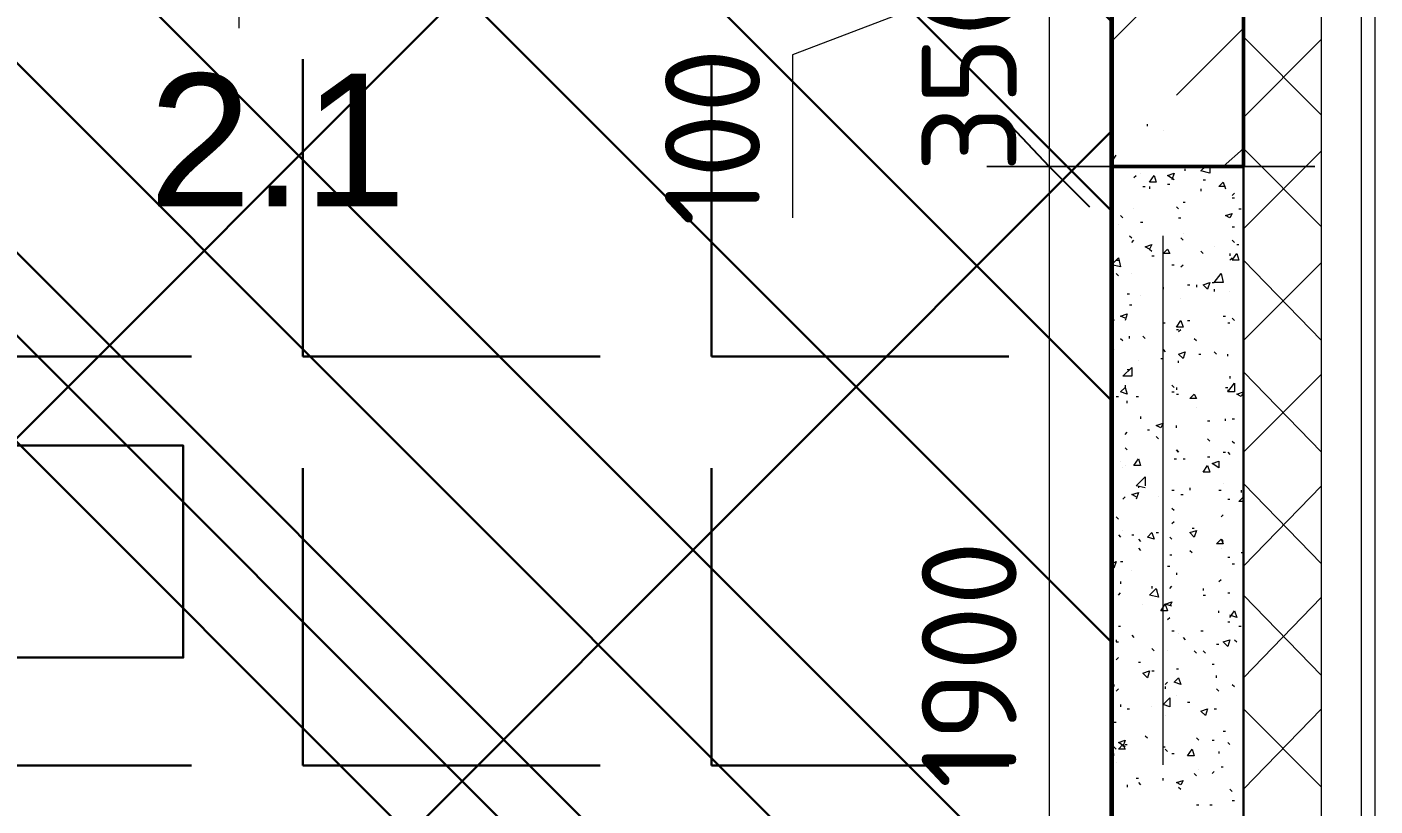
# Model space of a CAD drawing. Header units: millimetres. Extents: x -84737 to 172119, y -43083 to 59399.
# Drawn here: x 53751 to 56308, y 42567 to 44044 of the extents above; entities that cross this region are included whole.
import ezdxf

# ---------------------------------------------------------------- set-up
doc = ezdxf.new("R2010")
doc.units = ezdxf.units.MM
for name, color, linetype, lineweight in [('10) Плитка КР-3 300х300', 40, 'Continuous', 30), ('14) Плитка стены СТ-5.1', 3, 'Continuous', 60), ('19) Краска ПТ-5 потолок', 161, 'Continuous', 30), ('22) Шпакл. баз. фин. Потолок', 102, 'Continuous', 30)]:
    doc.layers.add(name, color=color, linetype=linetype, lineweight=lineweight)
for name, color, linetype in [('PDF _Марки', 7, 'Continuous'), ('PDF _Несущие колонны', 7, 'Continuous'), ('PDF _Оси', 7, 'Continuous'), ('PDF _Перекрытия', 7, 'Continuous'), ('PDF _Размеры-100', 7, 'Continuous'), ('PDF _Стены', 7, 'Continuous'), ('PDF _Текст', 7, 'Continuous')]:
    doc.layers.add(name, color=color, linetype=linetype)
doc.styles.add('PDF GOSTCommon', font='arial.ttf')
doc.styles.add('PDF ISOCPEUR', font='isocpeur.ttf')

msp = doc.modelspace()

# ---------------------------------------------------------------- hatches: boundary and pattern name
at = {"layer": '10) Плитка КР-3 300х300', "transparency": 33554687}
h = msp.add_hatch(dxfattribs=at)
h.set_pattern_fill('ANGLE', color=256, scale=111)
h.set_pattern_definition([(0, (0, 0), (0, 775.335), [563.88, -211.455]), (90, (0, 0), (-775.335, 5e-14), [563.88, -211.455])])
h.paths.add_polyline_path([(52446.9, 46979.9), (52446.9, 47077.3), (55808, 47077.3), (55808, 44228.3), (52946.4, 44228.3), (52946.4, 45777.7), (53246.9, 45777.7), (53246.9, 45976.7), (52446.9, 45976.7)])
h.paths.add_polyline_path([(52446.9, 48029.7), (52446.9, 49778.1), (55808, 49778.1), (55808, 47178.9), (53246.9, 47178.9), (53246.9, 48029.7)])
h.paths.add_polyline_path([(46304.5, 41878.9), (46304.5, 44499.3), (47455.9, 44478.1), (47455.9, 45599.9), (49504.8, 45599.9), (49504.8, 44258), (49758.8, 44258), (49777.8, 45777.7), (52264.8, 45777.7), (52264.8, 45104.6), (52264.8, 45100.4), (52844.8, 45100.4), (52844.8, 44126.7), (55808, 44126.7), (55808, 41878.9), (49758.8, 41878.9), (49758.8, 42958.4), (49504.8, 42958.4), (49504.8, 41878.9)])
h.paths.add_polyline_path([(44755.2, 42827.2), (44755.2, 45777.7), (47358.6, 45777.7), (47358.6, 44579.7), (46054.8, 44579.7), (46054.8, 42827.2)])
at = {"layer": '19) Краска ПТ-5 потолок', "transparency": 33554687}
h = msp.add_hatch(dxfattribs=at)
h.set_pattern_fill('ANSI34', color=256, scale=80, angle=90)
h.paths.add_polyline_path([(52446.9, 46979.9), (52446.9, 47077.3), (55808, 47077.3), (55808, 44228.3), (52946.4, 44228.3), (52946.4, 45777.7), (53246.9, 45777.7), (53246.9, 45976.7), (52446.9, 45976.7)])
h.paths.add_polyline_path([(52446.9, 48029.7), (52446.9, 49778.1), (55808, 49778.1), (55808, 47178.9), (53246.9, 47178.9), (53246.9, 48029.7)])
h.paths.add_polyline_path([(46304.5, 41878.9), (46304.5, 44499.3), (47455.9, 44478.1), (47455.9, 45599.9), (49504.8, 45599.9), (49504.8, 44258), (49758.8, 44258), (49777.8, 45777.7), (52264.8, 45777.7), (52264.8, 45104.6), (52264.8, 45100.4), (52844.8, 45100.4), (52844.8, 44126.7), (55808, 44126.7), (55808, 41878.9), (49758.8, 41878.9), (49758.8, 42958.4), (49504.8, 42958.4), (49504.8, 41878.9)])
h.paths.add_polyline_path([(44755.2, 42827.2), (44755.2, 45777.7), (47358.6, 45777.7), (47358.6, 44579.7), (46054.8, 44579.7), (46054.8, 42827.2)])
at = {"layer": '22) Шпакл. баз. фин. Потолок', "transparency": 33554687}
h = msp.add_hatch(dxfattribs=at)
h.set_pattern_fill('ANSI37', color=256, scale=333)
h.paths.add_polyline_path([(52446.9, 46979.9), (52446.9, 47077.3), (55808, 47077.3), (55808, 44228.3), (52946.4, 44228.3), (52946.4, 45777.7), (53246.9, 45777.7), (53246.9, 45976.7), (52446.9, 45976.7)])
h.paths.add_polyline_path([(52446.9, 48029.7), (52446.9, 49778.1), (55808, 49778.1), (55808, 47178.9), (53246.9, 47178.9), (53246.9, 48029.7)])
h.paths.add_polyline_path([(46304.5, 41878.9), (46304.5, 44499.3), (47455.9, 44478.1), (47455.9, 45599.9), (49504.8, 45599.9), (49504.8, 44258), (49758.8, 44258), (49777.8, 45777.7), (52264.8, 45777.7), (52264.8, 45104.6), (52264.8, 45100.4), (52844.8, 45100.4), (52844.8, 44126.7), (55808, 44126.7), (55808, 41878.9), (49758.8, 41878.9), (49758.8, 42958.4), (49504.8, 42958.4), (49504.8, 41878.9)])
h.paths.add_polyline_path([(44755.2, 42827.2), (44755.2, 45777.7), (47358.6, 45777.7), (47358.6, 44579.7), (46054.8, 44579.7), (46054.8, 42827.2)])

# ---------------------------------------------------------------- linework, layer by layer
at = {"layer": '10) Плитка КР-3 300х300'}
msp.add_lwpolyline([(46304.5, 41878.9), (46304.5, 44499.3), (47455.9, 44478.1), (47455.9, 45599.9), (49504.8, 45599.9), (49504.8, 44258), (49758.8, 44258), (49777.8, 45777.7), (52264.8, 45777.7), (52264.8, 45104.6), (52264.8, 45100.4), (52844.8, 45100.4), (52844.8, 44126.7), (55808, 44126.7), (55808, 41878.9), (49758.8, 41878.9), (49758.8, 42958.4), (49504.8, 42958.4), (49504.8, 41878.9)], close=True, dxfattribs=at)
at = {"layer": '14) Плитка стены СТ-5.1'}
msp.add_lwpolyline([(49504.8, 45599.9), (49504.8, 44258), (49758.8, 44258), (49777.8, 45777.7), (52264.8, 45777.7), (52264.8, 45104.6), (52264.8, 45100.4), (52844.8, 45100.4), (52844.8, 44126.7), (55808, 44126.7), (55808, 41878.9), (49758.8, 41878.9), (49758.8, 42958.4), (49504.8, 42958.4), (49504.8, 41878.9), (46304.5, 41878.9), (46304.5, 44499.3), (47455.9, 44478.1), (47455.9, 45599.9)], dxfattribs=at)
at = {"layer": 'PDF _Марки', "lineweight": 9}
msp.add_lwpolyline([(54152.8, 44177.5), (54152.8, 44042.1)], dxfattribs=at)
at = {"layer": 'PDF _Несущие колонны', "lineweight": 50}
msp.add_lwpolyline([(56057.8, 43779.6), (56057.8, 44677.1), (55808, 44677.1), (55808, 43779.6)], close=True, dxfattribs=at)
at = {"layer": 'PDF _Несущие колонны', "lineweight": 9}
for points in [[(55808, 44016.7), (56057.8, 44266.4)], [(55930.8, 43915.1), (56057.8, 44042.1)], [(55875.7, 43855.8), (55875.7, 43860.1)], [(55808, 43788.1), (55816.5, 43800.8)], [(56019.7, 43779.6), (56057.8, 43813.5)]]:
    msp.add_lwpolyline(points, dxfattribs=at)
at = {"layer": 'PDF _Оси', "lineweight": 9}
for points in [[(55905.4, 43847.4), (55905.4, 43847.4)], [(55905.4, 42645.1), (55905.4, 43648.4)]]:
    msp.add_lwpolyline(points, dxfattribs=at)
at = {"layer": 'PDF _Перекрытия', "lineweight": 30}
msp.add_lwpolyline([(53145.3, 42848.3), (54047, 42848.3), (54047, 43250.5), (53145.3, 43250.5)], close=True, dxfattribs=at)
at = {"layer": 'PDF _Размеры-100', "lineweight": 9}
for points in [[(55689.5, 49778.1), (55689.5, 49176.9), (55689.5, 47978.9), (55689.5, 47178.9), (55689.5, 47077.3), (55689.5, 46679.4), (55689.5, 45477.1), (55689.5, 44677.1), (55689.5, 44228.3), (55689.5, 44126.7), (55689.5, 43779.6), (56193.2, 43779.6), (55571, 43779.6), (56193.2, 43779.6), (55689.5, 43779.6), (55689.5, 41760.4)], [(55689.5, 44177.5), (55202.7, 43991.3), (55202.7, 43682.3)], [(55808, 42027.1), (55808, 42645.1), (55808, 42145.6)]]:
    msp.add_lwpolyline(points, dxfattribs=at)
at = {"layer": 'PDF _Размеры-100', "lineweight": 25}
msp.add_lwpolyline([(55765.7, 43703.4), (55689.5, 43779.6), (55617.5, 43855.8), (55689.5, 43779.6)], close=True, dxfattribs=at)
at = {"layer": 'PDF _Стены', "lineweight": 18}
for points in [[(51807.7, 41629.2), (51807.7, 41379.4), (51816.1, 41379.4), (56307.5, 41379.4), (56307.5, 45468.7), (56307.5, 45477.1), (56057.8, 45477.1)], [(51807.7, 41404.8), (51816.1, 41404.8), (56282.1, 41404.8), (56282.1, 45468.7), (56282.1, 45477.1)], [(51807.7, 41476.8), (56205.9, 41476.8), (56205.9, 45477.1)], [(56057.8, 44677.1), (56057.8, 43779.6)]]:
    msp.add_lwpolyline(points, dxfattribs=at)
at = {"layer": 'PDF _Стены', "lineweight": 9}
for points in [[(56205.9, 43877), (56057.8, 44025.2)], [(56057.8, 43872.8), (56205.9, 44020.9)], [(56205.9, 43665.3), (56057.8, 43813.5)], [(56057.8, 43661.1), (56205.9, 43809.3)], [(55947.7, 43771.2), (55947.7, 43775.4)], [(55994.3, 43779.6), (55994.3, 43766.9), (55977.3, 43771.2), (55985.8, 43779.6)], [(55850.3, 43758.5), (55854.6, 43762.7)], [(55863, 43766.9), (55863, 43766.9)], [(55926.5, 43754.2), (55913.8, 43762.7), (55926.5, 43766.9), (55922.3, 43754.2)], [(55981.6, 43754.2), (55985.8, 43754.2)], [(56023.9, 43741.5), (56011.2, 43741.5), (56019.7, 43750), (56023.9, 43737.3)], [(55867.3, 43741.5), (55871.5, 43741.5)], [(55880, 43741.5), (55880, 43737.3)], [(55913.8, 43745.8), (55918.1, 43745.8)], [(55977.3, 43737.3), (55977.3, 43733.1)], [(56036.6, 43724.6), (56040.8, 43728.8)], [(55850.3, 43699.2), (55850.3, 43699.2)], [(55930.8, 43703.4), (55935, 43699.2)], [(55943.5, 43711.9), (55947.7, 43711.9)], [(56036.6, 43720.4), (56040.8, 43720.4)], [(56049.3, 43699.2), (56053.5, 43699.2)], [(55824.9, 43686.5), (55829.2, 43682.3)], [(55863, 43673.8), (55867.3, 43673.8)], [(55935, 43682.3), (55939.2, 43682.3)], [(55820.7, 43669.6), (55820.7, 43669.6)], [(55841.9, 43648.4), (55846.1, 43644.2)], [(55943.5, 43652.6), (55943.5, 43652.6)], [(56036.6, 43665.3), (56040.8, 43665.3)], [(55846.1, 43635.7), (55850.3, 43639.9)], [(55880, 43623), (55884.2, 43618.8)], [(55939.2, 43644.2), (55943.5, 43639.9)], [(56002.7, 43627.2), (56002.7, 43627.2)], [(56036.6, 43639.9), (56040.8, 43635.7)], [(56045.1, 43631.5), (56049.3, 43631.5)], [(55816.5, 43601.8), (55820.7, 43601.8)], [(55884.2, 43610.3), (55888.4, 43610.3)], [(55977.3, 43618.8), (55981.6, 43614.5)], [(56032.4, 43614.5), (56032.4, 43610.3)], [(56032.4, 43601.8), (56036.6, 43606.1)], [(56205.9, 43449.4), (56057.8, 43601.8)], [(56057.8, 43449.4), (56205.9, 43597.6)], [(55816.5, 43576.4), (55820.7, 43572.2)], [(55846.1, 43576.4), (55846.1, 43576.4)], [(55922.3, 43593.4), (55926.5, 43593.4)], [(55939.2, 43589.1), (55943.5, 43593.4)], [(55808, 43555.3), (55808, 43551)], [(55905.4, 43551), (55905.4, 43546.8)], [(55951.9, 43555.3), (55956.2, 43555.3)], [(55968.9, 43555.3), (55968.9, 43551)], [(55998.5, 43559.5), (56002.7, 43559.5)], [(56002.7, 43546.8), (56002.7, 43542.6)], [(55837.6, 43538.3), (55841.9, 43538.3)], [(55863, 43534.1), (55863, 43534.1)], [(55939.2, 43529.9), (55939.2, 43529.9)], [(56032.4, 43542.6), (56032.4, 43542.6)], [(55808, 43496), (55808, 43500.2), (55812.2, 43487.5), (55808, 43487.5)], [(55833.4, 43491.8), (55824.9, 43496), (55837.6, 43500.2), (55833.4, 43487.5)], [(55841.9, 43517.2), (55846.1, 43517.2)], [(56019.7, 43496), (56023.9, 43496)], [(55905.4, 43483.3), (55909.6, 43483.3)], [(55930.8, 43470.6), (55935, 43470.6)], [(55935, 43466.4), (55939.2, 43470.6)], [(55951.9, 43487.5), (55956.2, 43487.5)], [(56028.1, 43483.3), (56032.4, 43483.3)], [(56036.6, 43491.8), (56040.8, 43487.5)], [(55824.9, 43453.7), (55829.2, 43449.4)], [(55841.9, 43453.7), (55841.9, 43457.9)], [(55867.3, 43457.9), (55871.5, 43453.7)], [(55964.6, 43453.7), (55968.9, 43449.4)], [(55808, 43436.7), (55812.2, 43432.5)], [(55901.1, 43415.6), (55905.4, 43415.6)], [(55905.4, 43432.5), (55909.6, 43428.3)], [(55973.1, 43424), (55977.3, 43424)], [(56002.7, 43428.3), (56007, 43424)], [(56028.1, 43419.8), (56028.1, 43424)], [(55837.6, 43394.4), (55841.9, 43394.4)], [(55858.8, 43411.3), (55858.8, 43411.3)], [(55935, 43407.1), (55935, 43411.3)], [(56205.9, 43237.8), (56057.8, 43390.2)], [(55833.4, 43364.8), (55833.4, 43360.5)], [(55922.3, 43364.8), (55926.5, 43360.5)], [(56032.4, 43381.7), (56032.4, 43377.5)], [(56040.8, 43369), (56040.8, 43369)], [(56057.8, 43237.8), (56205.9, 43385.9)], [(55808, 43339.4), (55812.2, 43339.4)], [(55816.5, 43343.6), (55820.7, 43343.6)], [(55854.6, 43343.6), (55858.8, 43343.6)], [(55922.3, 43352.1), (55926.5, 43352.1)], [(55930.8, 43360.5), (55930.8, 43356.3)], [(55930.8, 43347.8), (55935, 43347.8)], [(56023.9, 43360.5), (56028.1, 43360.5)], [(56028.1, 43356.3), (56028.1, 43352.1)], [(55837.6, 43330.9), (55837.6, 43335.1)], [(55968.9, 43322.4), (55968.9, 43322.4)], [(55863, 43305.5), (55863, 43301.3)], [(55930.8, 43284.3), (55930.8, 43288.6)], [(55990, 43297), (55994.3, 43297)], [(56023.9, 43297), (56023.9, 43301.3)], [(56036.6, 43301.3), (56040.8, 43301.3)], [(55808, 43271.6), (55808, 43271.6)], [(55833.4, 43271.6), (55837.6, 43275.9)], [(55875.7, 43280.1), (55880, 43280.1)], [(55892.7, 43267.4), (55896.9, 43263.2)], [(55990, 43263.2), (55994.3, 43258.9)], [(55833.4, 43246.2), (55837.6, 43242)], [(56019.7, 43237.8), (56023.9, 43237.8)], [(56028.1, 43237.8), (56032.4, 43233.5)], [(56036.6, 43258.9), (56040.8, 43254.7)], [(55824.9, 43220.8), (55824.9, 43220.8)], [(55833.4, 43212.4), (55833.4, 43212.4)], [(55926.5, 43225.1), (55930.8, 43225.1)], [(55943.5, 43225.1), (55947.7, 43225.1)], [(55990, 43229.3), (55994.3, 43229.3)], [(55829.2, 43208.1), (55829.2, 43208.1)], [(55871.5, 43170), (55854.6, 43174.3), (55871.5, 43191.2), (55871.5, 43174.3)], [(55854.6, 43153.1), (55846.1, 43157.3), (55858.8, 43161.6), (55854.6, 43148.9)], [(55858.8, 43174.3), (55858.8, 43170)], [(55922.3, 43165.8), (55926.5, 43165.8)], [(55956.2, 43170), (55956.2, 43165.8)], [(56011.2, 43165.8), (56015.4, 43165.8)], [(56019.7, 43178.5), (56019.7, 43178.5)], [(56053.5, 43165.8), (56053.5, 43161.6)], [(56205.9, 43026.1), (56057.8, 43178.5)], [(56057.8, 43021.9), (56205.9, 43174.3)], [(55829.2, 43148.9), (55833.4, 43153.1)], [(55896.9, 43153.1), (55896.9, 43153.1)], [(55939.2, 43157.3), (55943.5, 43157.3)], [(56028.1, 43148.9), (56032.4, 43148.9)], [(56057.8, 43144.6), (56049.3, 43144.6), (56057.8, 43153.1)], [(55816.5, 43115), (55820.7, 43110.8)], [(55922.3, 43131.9), (55926.5, 43127.7)], [(56015.4, 43115), (56019.7, 43119.3)], [(55829.2, 43089.6), (55829.2, 43089.6)], [(55892.7, 43085.4), (55896.9, 43085.4)], [(55922.3, 43102.3), (55926.5, 43106.6)], [(55960.4, 43093.9), (55964.6, 43093.9)], [(55968.9, 43089.6), (55968.9, 43089.6)], [(55820.7, 43081.2), (55824.9, 43076.9)], [(55846.1, 43081.2), (55850.3, 43081.2)], [(55858.8, 43072.7), (55863, 43068.5)], [(55918.1, 43076.9), (55922.3, 43072.7)], [(56015.4, 43072.7), (56019.7, 43068.5)], [(55858.8, 43055.8), (55863, 43051.5)], [(55918.1, 43043.1), (55922.3, 43043.1)], [(55956.2, 43051.5), (55960.4, 43047.3)], [(56015.4, 43055.8), (56015.4, 43055.8)], [(56028.1, 43038.8), (56032.4, 43038.8)], [(56053.5, 43047.3), (56057.8, 43047.3)], [(55808, 43026.1), (55816.5, 43030.4), (55812.2, 43017.7), (55808, 43021.9)], [(55824.9, 43030.4), (55829.2, 43030.4)], [(55846.1, 43013.4), (55846.1, 43013.4)], [(55913.8, 43021.9), (55918.1, 43021.9)], [(55930.8, 43009.2), (55930.8, 43005)], [(56036.6, 43026.1), (56040.8, 43026.1)], [(55824.9, 42992.3), (55824.9, 42988)], [(55884.2, 42983.8), (55884.2, 42979.6)], [(55918.1, 42979.6), (55922.3, 42983.8)], [(56011.2, 42992.3), (56015.4, 42996.5)], [(55820.7, 42966.9), (55824.9, 42971.1)], [(55981.6, 42979.6), (55981.6, 42975.3)], [(55981.6, 42966.9), (55985.8, 42966.9)], [(56028.1, 42971.1), (56032.4, 42971.1)], [(56205.9, 42814.5), (56057.8, 42966.9)], [(56057.8, 42810.2), (56205.9, 42962.6)], [(55867.3, 42949.9), (55867.3, 42949.9)], [(55922.3, 42945.7), (55909.6, 42949.9), (55922.3, 42954.2), (55918.1, 42945.7)], [(56011.2, 42933), (56011.2, 42937.2)], [(56032.4, 42924.5), (56040.8, 42937.2), (56045.1, 42924.5), (56032.4, 42928.8)], [(55820.7, 42907.6), (55824.9, 42907.6)], [(55913.8, 42920.3), (55918.1, 42924.5)], [(56028.1, 42916.1), (56032.4, 42916.1)], [(56049.3, 42907.6), (56053.5, 42907.6)], [(55816.5, 42882.2), (55816.5, 42878), (55820.7, 42878)], [(55846.1, 42890.7), (55850.3, 42886.4)], [(55922.3, 42899.1), (55926.5, 42899.1)], [(55935, 42894.9), (55935, 42894.9)], [(55943.5, 42886.4), (55947.7, 42882.2)], [(55977.3, 42899.1), (55981.6, 42899.1)], [(56040.8, 42882.2), (56045.1, 42878)], [(55884.2, 42865.3), (55888.4, 42861)], [(55913.8, 42861), (55913.8, 42861)], [(55964.6, 42861), (55968.9, 42856.8)], [(55981.6, 42861), (55985.8, 42856.8)], [(56007, 42873.7), (56011.2, 42873.7)], [(55816.5, 42844.1), (55820.7, 42848.3)], [(55858.8, 42839.9), (55863, 42839.9)], [(55998.5, 42835.6), (56002.7, 42835.6)], [(55808, 42810.2), (55808, 42810.2)], [(55808, 42810.2), (55808, 42810.2)], [(55884.2, 42822.9), (55888.4, 42822.9)], [(55909.6, 42797.5), (55913.8, 42801.8)], [(55930.8, 42827.2), (55935, 42827.2)], [(56007, 42810.2), (56007, 42814.5)], [(55812.2, 42797.5), (55812.2, 42793.3)], [(55816.5, 42784.8), (55820.7, 42789.1)], [(55909.6, 42793.3), (55909.6, 42789.1)], [(55930.8, 42776.4), (55930.8, 42776.4)], [(56007, 42789.1), (56011.2, 42784.8)], [(56036.6, 42797.5), (56040.8, 42793.3)], [(55824.9, 42759.4), (55824.9, 42755.2)], [(55837.6, 42751), (55841.9, 42751)], [(55884.2, 42755.2), (55884.2, 42755.2)], [(55951.9, 42763.7), (55956.2, 42763.7)], [(56002.7, 42751), (56007, 42751)], [(56057.8, 42598.6), (56205.9, 42751)], [(56205.9, 42602.8), (56057.8, 42751)], [(55812.2, 42725.6), (55816.5, 42725.6)], [(55909.6, 42738.3), (55909.6, 42738.3)], [(55871.5, 42700.2), (55875.7, 42695.9)], [(56019.7, 42708.6), (56023.9, 42708.6)], [(55812.2, 42679), (55816.5, 42674.8)], [(55833.4, 42679), (55820.7, 42687.5), (55833.4, 42691.7), (55829.2, 42679)], [(55833.4, 42683.2), (55837.6, 42683.2)], [(55905.4, 42691.7), (55905.4, 42691.7)], [(55905.4, 42679), (55909.6, 42679)], [(55909.6, 42674.8), (55913.8, 42670.5)], [(55968.9, 42695.9), (55973.1, 42691.7)], [(55998.5, 42691.7), (56002.7, 42691.7)], [(56028.1, 42687.5), (56032.4, 42683.2)], [(55812.2, 42662.1), (55812.2, 42666.3)], [(55816.5, 42649.4), (55816.5, 42649.4)], [(55922.3, 42666.3), (55926.5, 42666.3)], [(56011.2, 42670.5), (56011.2, 42666.3)], [(55964.6, 42628.2), (55968.9, 42624)], [(55973.1, 42636.7), (55973.1, 42636.7)], [(55998.5, 42628.2), (56002.7, 42632.4)], [(56015.4, 42640.9), (56019.7, 42640.9)], [(55808, 42602.8), (55812.2, 42602.8)], [(55837.6, 42607), (55837.6, 42602.8)], [(55854.6, 42619.7), (55858.8, 42619.7)], [(55858.8, 42611.3), (55863, 42607)], [(55905.4, 42615.5), (55905.4, 42619.7)], [(55935, 42602.8), (55939.2, 42598.6)], [(56032.4, 42598.6), (56036.6, 42594.3)], [(56036.6, 42577.4), (56040.8, 42577.4)], [(55968.9, 42568.9), (55973.1, 42568.9)], [(55994.3, 42568.9), (55998.5, 42568.9)]]:
    msp.add_lwpolyline(points, dxfattribs=at)
at = {"layer": 'PDF _Стены', "lineweight": 30}
msp.add_lwpolyline([(56057.8, 42353), (56057.8, 43779.6), (55808, 43779.6), (55808, 42353)], dxfattribs=at)
at = {"layer": 'PDF _Стены', "lineweight": 9}
for points in [[(55888.4, 43762.7), (55892.7, 43750), (55880, 43750)], [(56036.6, 43690.7), (56032.4, 43682.3), (56023.9, 43686.5)], [(55884.2, 43631.5), (55880, 43623), (55871.5, 43627.2)], [(55913.8, 43623), (55918.1, 43614.5), (55905.4, 43614.5)], [(55824.9, 43589.1), (55808, 43593.4), (55820.7, 43606.1)], [(56045.1, 43614.5), (56049.3, 43601.8), (56036.6, 43601.8)], [(56019.7, 43559.5), (56002.7, 43559.5), (56015.4, 43576.4)], [(55994.3, 43559.5), (55990, 43546.8), (55981.6, 43555.3)], [(55939.2, 43487.5), (55943.5, 43474.8), (55930.8, 43474.8)], [(55947.7, 43428.3), (55943.5, 43415.6), (55935, 43424)], [(55846.1, 43381.7), (55829.2, 43381.7), (55846.1, 43398.6)], [(56040.8, 43352.1), (56028.1, 43352.1), (56040.8, 43369)], [(55833.4, 43360.5), (55837.6, 43347.8), (55824.9, 43352.1)], [(55964.6, 43347.8), (55968.9, 43339.4), (55956.2, 43339.4)], [(56057.8, 43352.1), (56053.5, 43343.6), (56045.1, 43347.8)], [(55905.4, 43292.8), (55901.1, 43284.3), (55892.7, 43288.6)], [(55935, 43237.8), (55930.8, 43242)], [(55858.8, 43225.1), (55863, 43212.4), (55850.3, 43212.4)], [(55990, 43212.4), (55994.3, 43199.7), (55981.6, 43199.7)], [(56011.2, 43220.8), (56011.2, 43208.1), (55998.5, 43216.6)], [(55884.2, 43085.4), (55888.4, 43072.7), (55875.7, 43076.9)], [(55968.9, 43089.6), (55964.6, 43076.9), (55956.2, 43085.4)], [(56015.4, 43072.7), (56019.7, 43064.2), (56007, 43064.2)], [(55896.9, 42962.6), (55880, 42966.9), (55892.7, 42979.6)], [(55909.6, 42949.9), (55913.8, 42937.2), (55901.1, 42937.2)], [(56032.4, 42882.2), (56028.1, 42869.5), (56019.7, 42878)], [(55880, 42822.9), (55875.7, 42810.2), (55867.3, 42818.7)], [(55935, 42810.2), (55939.2, 42797.5), (55926.5, 42801.8)], [(55918.1, 42755.2), (55905.4, 42759.4), (55918.1, 42772.1)], [(55990, 42751), (55985.8, 42738.3), (55977.3, 42746.7)], [(55829.2, 42683.2), (55833.4, 42674.8), (55820.7, 42674.8)], [(55960.4, 42674.8), (55964.6, 42662.1), (55951.9, 42662.1)], [(55943.5, 42615.5), (55939.2, 42607), (55930.8, 42611.3)]]:
    msp.add_lwpolyline(points, close=True, dxfattribs=at)

# ---------------------------------------------------------------- texts
at = {"layer": 'PDF _Текст', "char_height": 180, "attachment_point": 4, "rotation": 90, "style": 'PDF ISOCPEUR'}
for s, insert in [('350', (55537.7, 43768.7)), ('100', (55050.9, 43667.1)), ('1900', (55537.7, 42600.3))]:
    msp.add_mtext(s, dxfattribs=dict(at, insert=insert))
at = {"layer": 'PDF _Текст', "insert": (53981.5, 43829.8), "char_height": 251.59, "attachment_point": 4, "style": 'PDF GOSTCommon'}
msp.add_mtext('2.1', dxfattribs=at)

doc.saveas('drawing.dxf')
